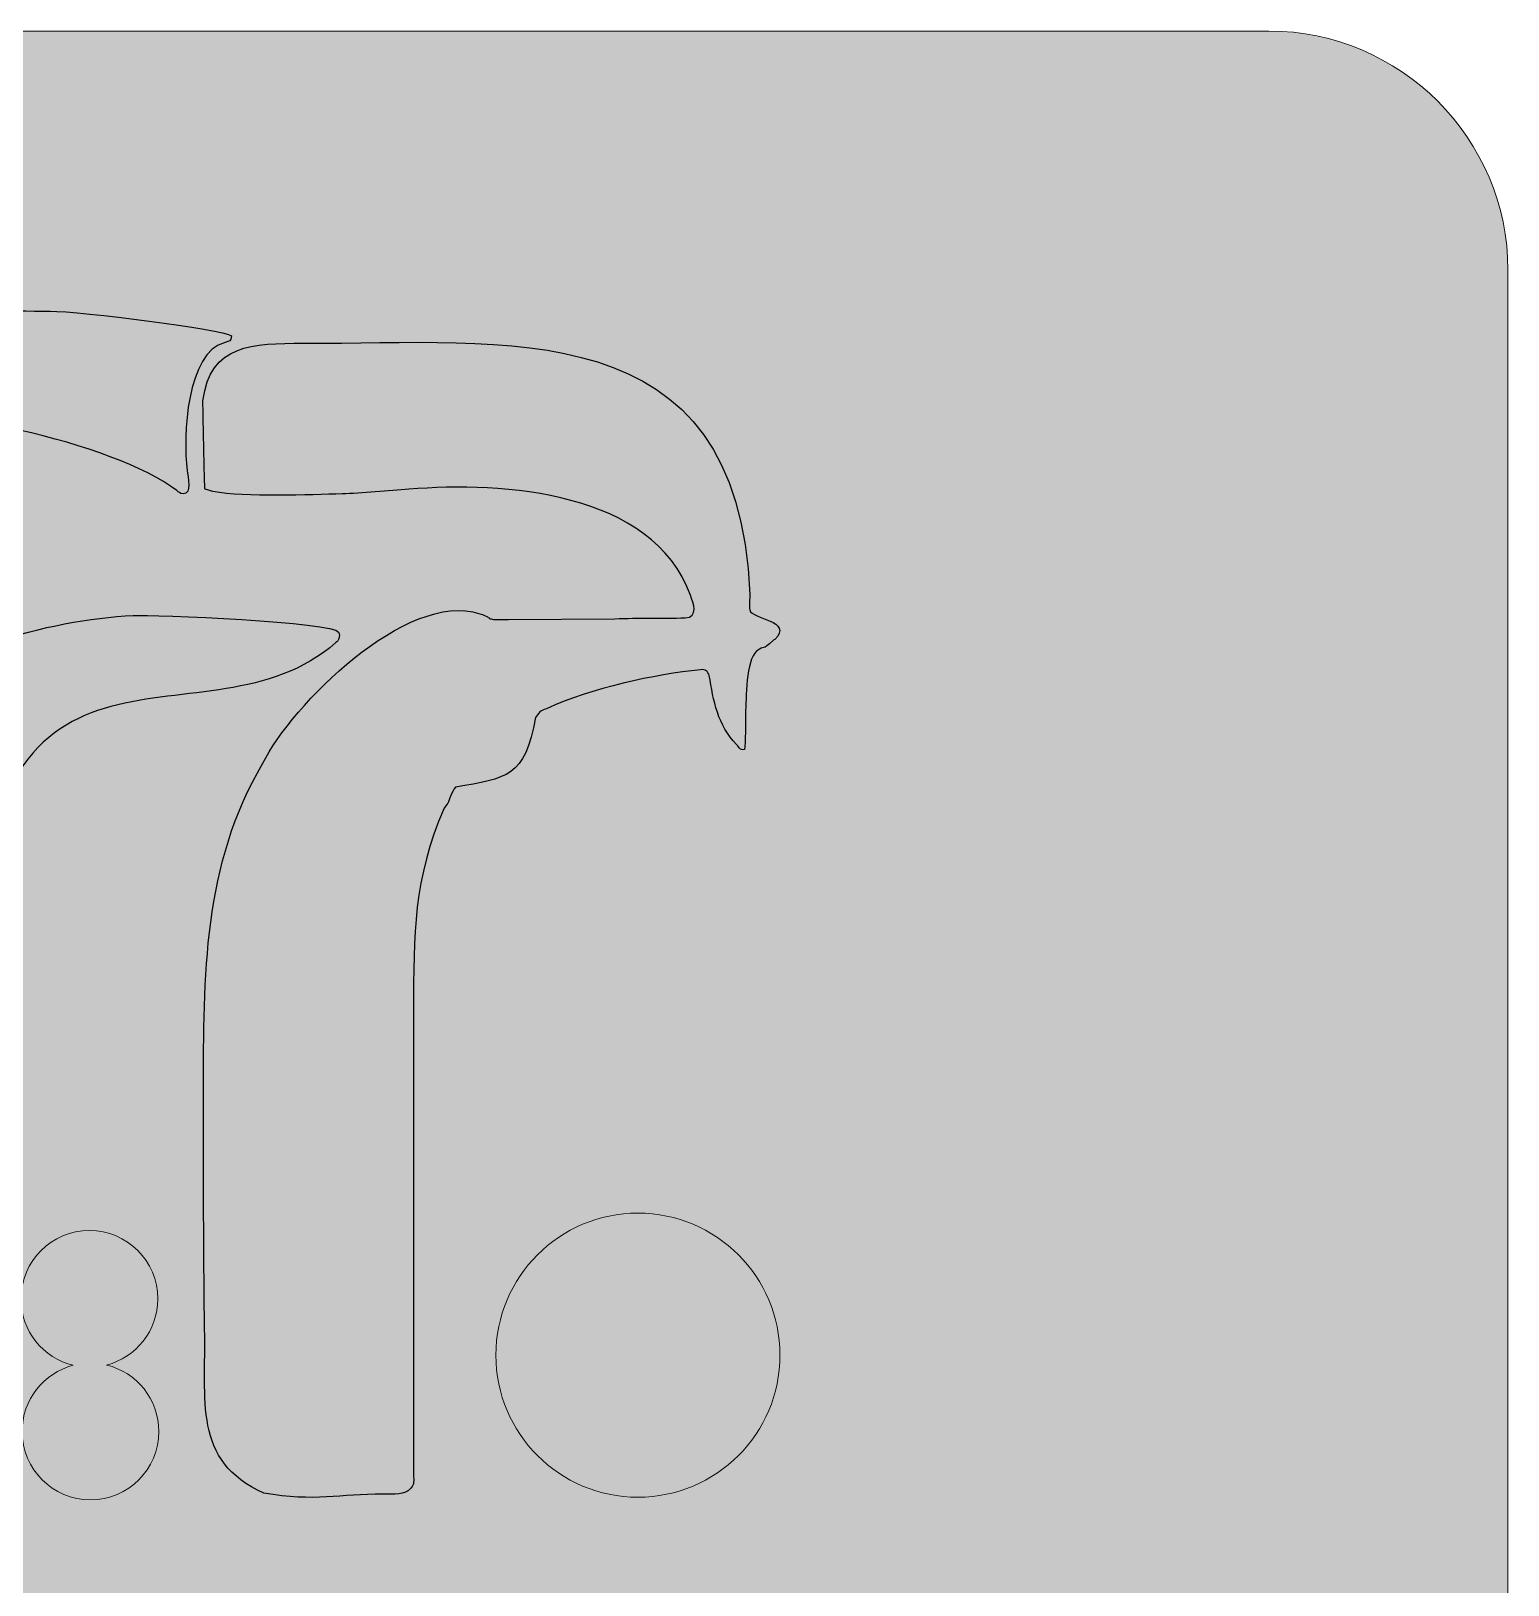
# Model space of a CAD drawing. Header units: millimetres. Extents: x -535.1 to -495.1, y 43.5 to 83.5.
# Drawn here: x -514.08 to -495.07, y 63.52 to 83.52 of the extents above; entities that cross this region are included whole.
import ezdxf

# ---------------------------------------------------------------- set-up
doc = ezdxf.new("R2010")
doc.units = ezdxf.units.MM
doc.header["$MEASUREMENT"] = 0
doc.layers.add('Layer 1', color=7, linetype='Continuous')

msp = doc.modelspace()

# ---------------------------------------------------------------- hatches: boundary and pattern name
at = {"layer": 'Layer 1', "true_color": 0xfff212}
h = msp.add_hatch(color=2, dxfattribs=at)
edge = h.paths.add_edge_path()
edge.add_spline(control_points=[(-498.146, 83.5186), (-498.146, 83.5186), (-531.9962, 83.5186), (-531.9962, 83.5186), (-533.6874, 83.5186), (-535.0711, 82.1349), (-535.0711, 80.4437), (-535.0711, 80.4437), (-535.0711, 46.5936), (-535.0711, 46.5936), (-535.0711, 44.9024), (-533.6874, 43.5187), (-531.9962, 43.5187), (-531.9962, 43.5187), (-498.146, 43.5187), (-498.146, 43.5187), (-496.4548, 43.5187), (-495.0711, 44.9024), (-495.0711, 46.5936), (-495.0711, 46.5936), (-495.0711, 80.4437), (-495.0711, 80.4437), (-495.0711, 82.1349), (-496.4548, 83.5186), (-498.146, 83.5186)], knot_values=[0, 0, 0, 0, 0.125, 0.125, 0.125, 0.25, 0.25, 0.25, 0.375, 0.375, 0.375, 0.5, 0.5, 0.5, 0.625, 0.625, 0.625, 0.75, 0.75, 0.75, 0.875, 0.875, 0.875, 1, 1, 1, 1], degree=3, periodic=1)
at = {"layer": 'Layer 1', "true_color": 0x201e1e}
h = msp.add_hatch(color=250, dxfattribs=at)
edge = h.paths.add_edge_path()
edge.add_spline(control_points=[(-516.5636, 78.6373), (-515.3309, 78.7091), (-513.0264, 78.2326), (-512.2036, 77.6033), (-512.1698, 77.5856), (-512.1698, 77.5679), (-512.1225, 77.562), (-512.0008, 77.5561), (-512.0616, 77.7806), (-512.0684, 77.8633), (-512.1279, 78.305), (-512.0741, 79.3887), (-511.5817, 79.5117), (-511.5276, 79.5294), (-511.5006, 79.5235), (-511.5006, 79.5944), (-511.5981, 79.6796), (-513.4516, 79.9134), (-513.8327, 79.9134), (-514.3059, 79.9134), (-515.3131, 79.943), (-515.6781, 79.878), (-523.1165, 79.5996), (-529.1239, 71.5498), (-523.472, 64.7588), (-523.3647, 64.6462), (-523.3365, 64.7831), (-523.4112, 64.8593), (-523.4257, 64.8761), (-523.557, 65.0955), (-523.5802, 65.1429), (-525.2009, 68.1533), (-525.6356, 71.4699), (-523.7221, 74.4542), (-522.3825, 76.7958), (-519.1687, 78.5175), (-516.5636, 78.6373)], knot_values=[0, 0, 0, 0, 0.0833333, 0.0833333, 0.0833333, 0.1666667, 0.1666667, 0.1666667, 0.25, 0.25, 0.25, 0.3333333, 0.3333333, 0.3333333, 0.4166667, 0.4166667, 0.4166667, 0.5, 0.5, 0.5, 0.5833333, 0.5833333, 0.5833333, 0.6666667, 0.6666667, 0.6666667, 0.75, 0.75, 0.75, 0.8333333, 0.8333333, 0.8333333, 0.9166667, 0.9166667, 0.9166667, 1, 1, 1, 1], degree=3, periodic=1)
h = msp.add_hatch(color=250, dxfattribs=at)
edge = h.paths.add_edge_path()
edge.add_spline(control_points=[(-511.095, 74.0938), (-511.8647, 72.8094), (-511.8589, 71.3351), (-511.8589, 69.8694), (-511.8589, 68.8473), (-511.8589, 67.8311), (-511.8453, 66.809), (-511.8201, 65.9039), (-512.0087, 65.1153), (-511.0815, 64.6997), (-510.4264, 64.5852), (-510.105, 64.6879), (-509.547, 64.6879), (-509.4051, 64.6879), (-509.2699, 64.6702), (-509.1888, 64.7647), (-509.1415, 64.8179), (-509.155, 64.8533), (-509.155, 64.942), (-509.155, 65.2256), (-509.155, 65.5092), (-509.155, 65.7869), (-509.155, 67.4943), (-509.1617, 69.2136), (-509.155, 70.9152), (-509.155, 71.8927), (-509.1579, 72.6064), (-508.7629, 73.5148), (-508.7562, 73.5325), (-508.7291, 73.5621), (-508.7156, 73.5798), (-508.6953, 73.6212), (-508.6615, 73.7334), (-508.6142, 73.7866), (-507.9554, 73.9018), (-507.7198, 73.9121), (-507.5867, 74.6846), (-507.5056, 74.791), (-507.5327, 74.7555), (-507.4448, 74.7969), (-506.8658, 75.064), (-506.0496, 75.2371), (-505.4642, 75.2991), (-505.3966, 75.305), (-505.3696, 75.2814), (-505.3493, 75.2223), (-505.2976, 74.9062), (-505.2416, 74.5759), (-504.9978, 74.3361), (-504.9572, 74.2947), (-504.964, 74.2593), (-504.8964, 74.2711), (-504.8829, 74.3479), (-504.8829, 74.6374), (-504.8829, 74.7319), (-504.8736, 74.9265), (-504.8792, 75.4216), (-504.7409, 75.5354), (-504.626, 75.6241), (-504.6801, 75.5295), (-504.5246, 75.6772), (-504.5178, 75.6831), (-504.5178, 75.6831), (-504.5043, 75.689), (-504.264, 75.9342), (-504.8025, 75.9446), (-504.8288, 76.0672), (-504.8355, 76.1026), (-504.8288, 76.2267), (-504.8288, 76.2681), (-504.9694, 79.9487), (-507.9984, 79.4874), (-510.5678, 79.4999), (-511.2311, 79.4999), (-511.7726, 79.493), (-511.8656, 78.7613), (-511.8692, 78.736), (-511.8467, 77.6387), (-511.8386, 77.621), (-511.8386, 77.621), (-511.7372, 77.5915), (-511.7372, 77.5915), (-511.3248, 77.5147), (-510.4799, 77.5501), (-510.0743, 77.562), (-509.8315, 77.568), (-509.4658, 77.6012), (-509.2158, 77.621), (-507.9993, 77.7224), (-506.0763, 77.5949), (-505.5926, 76.2562), (-505.5521, 76.1558), (-505.4845, 75.9726), (-505.6602, 75.9667), (-505.9576, 75.9549), (-506.2618, 75.9667), (-506.566, 75.9549), (-506.566, 75.9549), (-507.9315, 75.9431), (-507.9315, 75.9431), (-508.2762, 75.9431), (-508.0937, 75.949), (-508.3033, 76.0199), (-509.245, 76.3274), (-510.7325, 74.8334), (-511.095, 74.0938)], knot_values=[0, 0, 0, 0, 0.0285714, 0.0285714, 0.0285714, 0.0571429, 0.0571429, 0.0571429, 0.0857143, 0.0857143, 0.0857143, 0.1142857, 0.1142857, 0.1142857, 0.1428571, 0.1428571, 0.1428571, 0.1714286, 0.1714286, 0.1714286, 0.2, 0.2, 0.2, 0.2285714, 0.2285714, 0.2285714, 0.2571429, 0.2571429, 0.2571429, 0.2857143, 0.2857143, 0.2857143, 0.3142857, 0.3142857, 0.3142857, 0.3428571, 0.3428571, 0.3428571, 0.3714286, 0.3714286, 0.3714286, 0.4, 0.4, 0.4, 0.4285714, 0.4285714, 0.4285714, 0.4571429, 0.4571429, 0.4571429, 0.4857143, 0.4857143, 0.4857143, 0.5142857, 0.5142857, 0.5142857, 0.5428571, 0.5428571, 0.5428571, 0.5714286, 0.5714286, 0.5714286, 0.6, 0.6, 0.6, 0.6285714, 0.6285714, 0.6285714, 0.6571429, 0.6571429, 0.6571429, 0.6857143, 0.6857143, 0.6857143, 0.7142857, 0.7142857, 0.7142857, 0.7428571, 0.7428571, 0.7428571, 0.7714286, 0.7714286, 0.7714286, 0.8, 0.8, 0.8, 0.8285714, 0.8285714, 0.8285714, 0.8571429, 0.8571429, 0.8571429, 0.8857143, 0.8857143, 0.8857143, 0.9142857, 0.9142857, 0.9142857, 0.9428571, 0.9428571, 0.9428571, 0.9714286, 0.9714286, 0.9714286, 1, 1, 1, 1], degree=3, periodic=1)
h = msp.add_hatch(color=250, dxfattribs=at)
edge = h.paths.add_edge_path()
edge.add_spline(control_points=[(-514.7993, 65.2256), (-514.7993, 65.2256), (-514.7993, 69.1841), (-514.7993, 69.1841), (-514.7993, 69.8813), (-514.8196, 70.8088), (-514.7926, 71.5001), (-514.6439, 76.3094), (-511.8386, 74.1765), (-510.1554, 75.6477), (-510.1216, 75.6772), (-510.0946, 75.7186), (-510.1216, 75.7836), (-510.1689, 75.9136), (-512.5146, 76.0081), (-512.7647, 75.9963), (-513.8665, 75.9431), (-515.3469, 75.5236), (-516.1648, 74.7615), (-517.0368, 73.9402), (-517.2734, 72.8413), (-517.4288, 71.7719), (-517.5708, 70.2062), (-517.4491, 68.221), (-517.4356, 66.6258), (-517.4356, 66.2063), (-517.4964, 65.391), (-517.1517, 65.0188), (-517.0503, 64.9065), (-516.9084, 64.7647), (-516.7394, 64.7234), (-516.0702, 64.5579), (-514.7993, 64.4811), (-514.7993, 65.2256)], knot_values=[0, 0, 0, 0, 0.0909091, 0.0909091, 0.0909091, 0.1818182, 0.1818182, 0.1818182, 0.2727273, 0.2727273, 0.2727273, 0.3636364, 0.3636364, 0.3636364, 0.4545455, 0.4545455, 0.4545455, 0.5454545, 0.5454545, 0.5454545, 0.6363636, 0.6363636, 0.6363636, 0.7272727, 0.7272727, 0.7272727, 0.8181818, 0.8181818, 0.8181818, 0.9090909, 0.9090909, 0.9090909, 1, 1, 1, 1], degree=3, periodic=1)
h = msp.add_hatch(color=250, dxfattribs=at)
edge = h.paths.add_edge_path()
edge.add_arc((-506.268, 66.4758), 1.8282, 90, 450)
h = msp.add_hatch(color=250, dxfattribs=at)
edge = h.paths.add_edge_path()
edge.add_spline(control_points=[(-513.1055, 66.3486), (-512.7197, 66.2553), (-512.4331, 65.9078), (-512.4331, 65.4933), (-512.4331, 65.0073), (-512.8271, 64.6132), (-513.3131, 64.6132), (-513.7992, 64.6132), (-514.1932, 65.0073), (-514.1932, 65.4933), (-514.1932, 65.9027), (-513.9136, 66.2468), (-513.5349, 66.3451), (-513.9207, 66.4384), (-514.2073, 66.7859), (-514.2073, 67.2004), (-514.2073, 67.6864), (-513.8133, 68.0805), (-513.3273, 68.0805), (-512.8413, 68.0805), (-512.4472, 67.6864), (-512.4472, 67.2004), (-512.4472, 66.791), (-512.7268, 66.4469), (-513.1055, 66.3486)], knot_values=[0, 0, 0, 0, 0.125, 0.125, 0.125, 0.25, 0.25, 0.25, 0.375, 0.375, 0.375, 0.5, 0.5, 0.5, 0.625, 0.625, 0.625, 0.75, 0.75, 0.75, 0.875, 0.875, 0.875, 1, 1, 1, 1], degree=3, periodic=1)

# ---------------------------------------------------------------- linework, layer by layer
at = {"layer": 'Layer 1', "color": 250, "lineweight": 18}
msp.add_ellipse((-506.268, 66.4758), major_axis=(0, 1.8282), ratio=1, dxfattribs=at)
at = {"layer": 'Layer 1', "color": 250, "lineweight": 9}
msp.add_open_spline([(-498.146, 83.5186), (-498.146, 83.5186), (-531.9962, 83.5186), (-531.9962, 83.5186), (-533.6874, 83.5186), (-535.0711, 82.1349), (-535.0711, 80.4437), (-535.0711, 80.4437), (-535.0711, 46.5936), (-535.0711, 46.5936), (-535.0711, 44.9024), (-533.6874, 43.5187), (-531.9962, 43.5187), (-531.9962, 43.5187), (-498.146, 43.5187), (-498.146, 43.5187), (-496.4548, 43.5187), (-495.0711, 44.9024), (-495.0711, 46.5936), (-495.0711, 46.5936), (-495.0711, 80.4437), (-495.0711, 80.4437), (-495.0711, 82.1349), (-496.4548, 83.5186), (-498.146, 83.5186)], degree=3, knots=[0, 0, 0, 0, 0.125, 0.125, 0.125, 0.25, 0.25, 0.25, 0.375, 0.375, 0.375, 0.5, 0.5, 0.5, 0.625, 0.625, 0.625, 0.75, 0.75, 0.75, 0.875, 0.875, 0.875, 1, 1, 1, 1], dxfattribs=at)
at = {"layer": 'Layer 1', "color": 250}
for points, knots in [([(-516.5636, 78.6373), (-515.3309, 78.7091), (-513.0264, 78.2326), (-512.2036, 77.6033), (-512.1698, 77.5856), (-512.1698, 77.5679), (-512.1225, 77.562), (-512.0008, 77.5561), (-512.0616, 77.7806), (-512.0684, 77.8633), (-512.1279, 78.305), (-512.0741, 79.3887), (-511.5817, 79.5117), (-511.5276, 79.5294), (-511.5006, 79.5235), (-511.5006, 79.5944), (-511.5981, 79.6796), (-513.4516, 79.9134), (-513.8327, 79.9134), (-514.3059, 79.9134), (-515.3131, 79.943), (-515.6781, 79.878), (-523.1165, 79.5996), (-529.1239, 71.5498), (-523.472, 64.7588), (-523.3647, 64.6462), (-523.3365, 64.7831), (-523.4112, 64.8593), (-523.4257, 64.8761), (-523.557, 65.0955), (-523.5802, 65.1429), (-525.2009, 68.1533), (-525.6356, 71.4699), (-523.7221, 74.4542), (-522.3825, 76.7958), (-519.1687, 78.5175), (-516.5636, 78.6373)], [0, 0, 0, 0, 0.0833333, 0.0833333, 0.0833333, 0.1666667, 0.1666667, 0.1666667, 0.25, 0.25, 0.25, 0.3333333, 0.3333333, 0.3333333, 0.4166667, 0.4166667, 0.4166667, 0.5, 0.5, 0.5, 0.5833333, 0.5833333, 0.5833333, 0.6666667, 0.6666667, 0.6666667, 0.75, 0.75, 0.75, 0.8333333, 0.8333333, 0.8333333, 0.9166667, 0.9166667, 0.9166667, 1, 1, 1, 1]), ([(-511.095, 74.0938), (-511.8647, 72.8094), (-511.8589, 71.3351), (-511.8589, 69.8694), (-511.8589, 68.8473), (-511.8589, 67.8311), (-511.8453, 66.809), (-511.8201, 65.9039), (-512.0087, 65.1153), (-511.0815, 64.6997), (-510.4264, 64.5852), (-510.105, 64.6879), (-509.547, 64.6879), (-509.4051, 64.6879), (-509.2699, 64.6702), (-509.1888, 64.7647), (-509.1415, 64.8179), (-509.155, 64.8533), (-509.155, 64.942), (-509.155, 65.2256), (-509.155, 65.5092), (-509.155, 65.7869), (-509.155, 67.4943), (-509.1617, 69.2136), (-509.155, 70.9152), (-509.155, 71.8927), (-509.1579, 72.6064), (-508.7629, 73.5148), (-508.7562, 73.5325), (-508.7291, 73.5621), (-508.7156, 73.5798), (-508.6953, 73.6212), (-508.6615, 73.7334), (-508.6142, 73.7866), (-507.9554, 73.9018), (-507.7198, 73.9121), (-507.5867, 74.6846), (-507.5056, 74.791), (-507.5327, 74.7555), (-507.4448, 74.7969), (-506.8658, 75.064), (-506.0496, 75.2371), (-505.4642, 75.2991), (-505.3966, 75.305), (-505.3696, 75.2814), (-505.3493, 75.2223), (-505.2976, 74.9062), (-505.2416, 74.5759), (-504.9978, 74.3361), (-504.9572, 74.2947), (-504.964, 74.2593), (-504.8964, 74.2711), (-504.8829, 74.3479), (-504.8829, 74.6374), (-504.8829, 74.7319), (-504.8736, 74.9265), (-504.8792, 75.4216), (-504.7409, 75.5354), (-504.626, 75.6241), (-504.6801, 75.5295), (-504.5246, 75.6772), (-504.5178, 75.6831), (-504.5178, 75.6831), (-504.5043, 75.689), (-504.264, 75.9342), (-504.8025, 75.9446), (-504.8288, 76.0672), (-504.8355, 76.1026), (-504.8288, 76.2267), (-504.8288, 76.2681), (-504.9694, 79.9487), (-507.9984, 79.4874), (-510.5678, 79.4999), (-511.2311, 79.4999), (-511.7726, 79.493), (-511.8656, 78.7613), (-511.8692, 78.736), (-511.8467, 77.6387), (-511.8386, 77.621), (-511.8386, 77.621), (-511.7372, 77.5915), (-511.7372, 77.5915), (-511.3248, 77.5147), (-510.4799, 77.5501), (-510.0743, 77.562), (-509.8315, 77.568), (-509.4658, 77.6012), (-509.2158, 77.621), (-507.9993, 77.7224), (-506.0763, 77.5949), (-505.5926, 76.2562), (-505.5521, 76.1558), (-505.4845, 75.9726), (-505.6602, 75.9667), (-505.9576, 75.9549), (-506.2618, 75.9667), (-506.566, 75.9549), (-506.566, 75.9549), (-507.9315, 75.9431), (-507.9315, 75.9431), (-508.2762, 75.9431), (-508.0937, 75.949), (-508.3033, 76.0199), (-509.245, 76.3274), (-510.7325, 74.8334), (-511.095, 74.0938)], [0, 0, 0, 0, 0.0285714, 0.0285714, 0.0285714, 0.0571429, 0.0571429, 0.0571429, 0.0857143, 0.0857143, 0.0857143, 0.1142857, 0.1142857, 0.1142857, 0.1428571, 0.1428571, 0.1428571, 0.1714286, 0.1714286, 0.1714286, 0.2, 0.2, 0.2, 0.2285714, 0.2285714, 0.2285714, 0.2571429, 0.2571429, 0.2571429, 0.2857143, 0.2857143, 0.2857143, 0.3142857, 0.3142857, 0.3142857, 0.3428571, 0.3428571, 0.3428571, 0.3714286, 0.3714286, 0.3714286, 0.4, 0.4, 0.4, 0.4285714, 0.4285714, 0.4285714, 0.4571429, 0.4571429, 0.4571429, 0.4857143, 0.4857143, 0.4857143, 0.5142857, 0.5142857, 0.5142857, 0.5428571, 0.5428571, 0.5428571, 0.5714286, 0.5714286, 0.5714286, 0.6, 0.6, 0.6, 0.6285714, 0.6285714, 0.6285714, 0.6571429, 0.6571429, 0.6571429, 0.6857143, 0.6857143, 0.6857143, 0.7142857, 0.7142857, 0.7142857, 0.7428571, 0.7428571, 0.7428571, 0.7714286, 0.7714286, 0.7714286, 0.8, 0.8, 0.8, 0.8285714, 0.8285714, 0.8285714, 0.8571429, 0.8571429, 0.8571429, 0.8857143, 0.8857143, 0.8857143, 0.9142857, 0.9142857, 0.9142857, 0.9428571, 0.9428571, 0.9428571, 0.9714286, 0.9714286, 0.9714286, 1, 1, 1, 1]), ([(-514.7993, 65.2256), (-514.7993, 65.2256), (-514.7993, 69.1841), (-514.7993, 69.1841), (-514.7993, 69.8813), (-514.8196, 70.8088), (-514.7926, 71.5001), (-514.6439, 76.3094), (-511.8386, 74.1765), (-510.1554, 75.6477), (-510.1216, 75.6772), (-510.0946, 75.7186), (-510.1216, 75.7836), (-510.1689, 75.9136), (-512.5146, 76.0081), (-512.7647, 75.9963), (-513.8665, 75.9431), (-515.3469, 75.5236), (-516.1648, 74.7615), (-517.0368, 73.9402), (-517.2734, 72.8413), (-517.4288, 71.7719), (-517.5708, 70.2062), (-517.4491, 68.221), (-517.4356, 66.6258), (-517.4356, 66.2063), (-517.4964, 65.391), (-517.1517, 65.0188), (-517.0503, 64.9065), (-516.9084, 64.7647), (-516.7394, 64.7234), (-516.0702, 64.5579), (-514.7993, 64.4811), (-514.7993, 65.2256)], [0, 0, 0, 0, 0.0909091, 0.0909091, 0.0909091, 0.1818182, 0.1818182, 0.1818182, 0.2727273, 0.2727273, 0.2727273, 0.3636364, 0.3636364, 0.3636364, 0.4545455, 0.4545455, 0.4545455, 0.5454545, 0.5454545, 0.5454545, 0.6363636, 0.6363636, 0.6363636, 0.7272727, 0.7272727, 0.7272727, 0.8181818, 0.8181818, 0.8181818, 0.9090909, 0.9090909, 0.9090909, 1, 1, 1, 1])]:
    msp.add_open_spline(points, degree=3, knots=knots, dxfattribs=at)
at = {"layer": 'Layer 1', "color": 250, "lineweight": 18}
msp.add_open_spline([(-513.1055, 66.3486), (-512.7197, 66.2553), (-512.4331, 65.9078), (-512.4331, 65.4933), (-512.4331, 65.0073), (-512.8271, 64.6132), (-513.3131, 64.6132), (-513.7992, 64.6132), (-514.1932, 65.0073), (-514.1932, 65.4933), (-514.1932, 65.9027), (-513.9136, 66.2468), (-513.5349, 66.3451), (-513.9207, 66.4384), (-514.2073, 66.7859), (-514.2073, 67.2004), (-514.2073, 67.6864), (-513.8133, 68.0805), (-513.3273, 68.0805), (-512.8413, 68.0805), (-512.4472, 67.6864), (-512.4472, 67.2004), (-512.4472, 66.791), (-512.7268, 66.4469), (-513.1055, 66.3486)], degree=3, knots=[0, 0, 0, 0, 0.125, 0.125, 0.125, 0.25, 0.25, 0.25, 0.375, 0.375, 0.375, 0.5, 0.5, 0.5, 0.625, 0.625, 0.625, 0.75, 0.75, 0.75, 0.875, 0.875, 0.875, 1, 1, 1, 1], dxfattribs=at)

doc.saveas('drawing.dxf')
